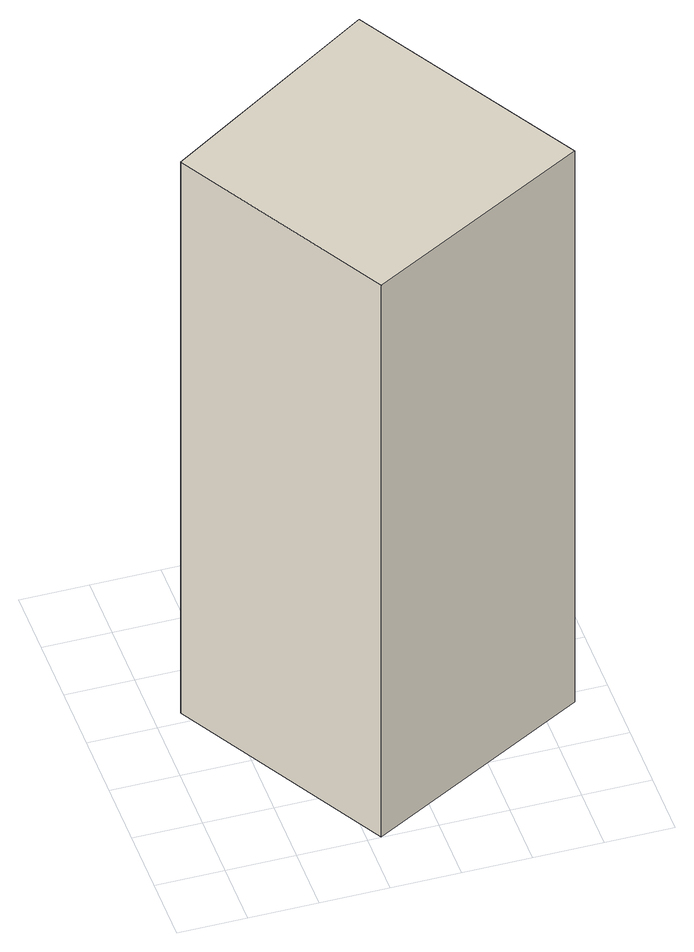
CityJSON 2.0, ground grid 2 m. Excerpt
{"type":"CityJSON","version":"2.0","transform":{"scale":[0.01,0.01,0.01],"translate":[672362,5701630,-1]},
"CityObjects":{
"building1":{"type":"Building","children":["building1-1"],"geometry":[{"type":"MultiSurface","lod":"1","boundaries":[[[0,1,2,3]],[[0,3,4,5]],[[1,0,5,6]],[[2,1,6,7]],[[3,2,7,4]]]}]},
"building1-1":{"type":"BuildingPart","attributes":{"name":"271585459_1","class":"1000","yearOfConstruction":1920,"measuredHeight":18.84,"storeysAboveGround":6},"address":[{"locality":"Eindhoven","thoroughfareNumber":"2-8","thoroughfareName":"Genderstraatje","postcode":"5611"}],"parents":["building1"],"geometry":[{"type":"MultiSurface","lod":"2","boundaries":[[[3,2,7,4]],[[0,1,2,3]],[[2,1,6,7]],[[0,3,4,5]],[[1,0,5,6]]],"semantics":{"surfaces":[{"type":"WallSurface"},{"type":"RoofSurface"}],"values":[0,1,0,0,0]}}]}
},
"vertices":[
[77,637,1984],[438,2,1984],[1095,360,1984],[704,1037,1984],[704,1037,0],[77,637,0],[438,2,0],[1095,360,0]
]}
